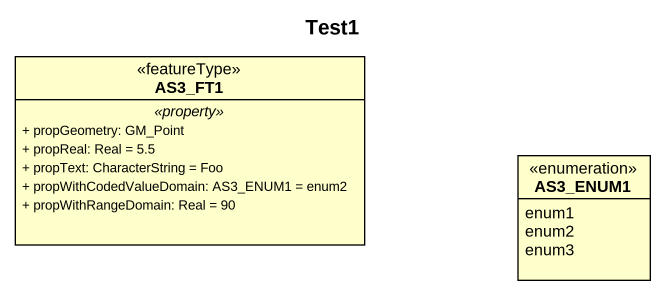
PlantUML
@startuml
title Test1
hide circle
hide empty members
skinparam classAttributeIconSize 0
class AS3_FT1 <<featureType>> {
  .. <<property>> ..
  + propGeometry: GM_Point
  + propReal: Real = 5.5
  + propText: CharacterString = Foo
  + propWithCodedValueDomain: AS3_ENUM1 = enum2
  + propWithRangeDomain: Real = 90
}
enum AS3_ENUM1 {
  enum1
  enum2
  enum3
}
@enduml
